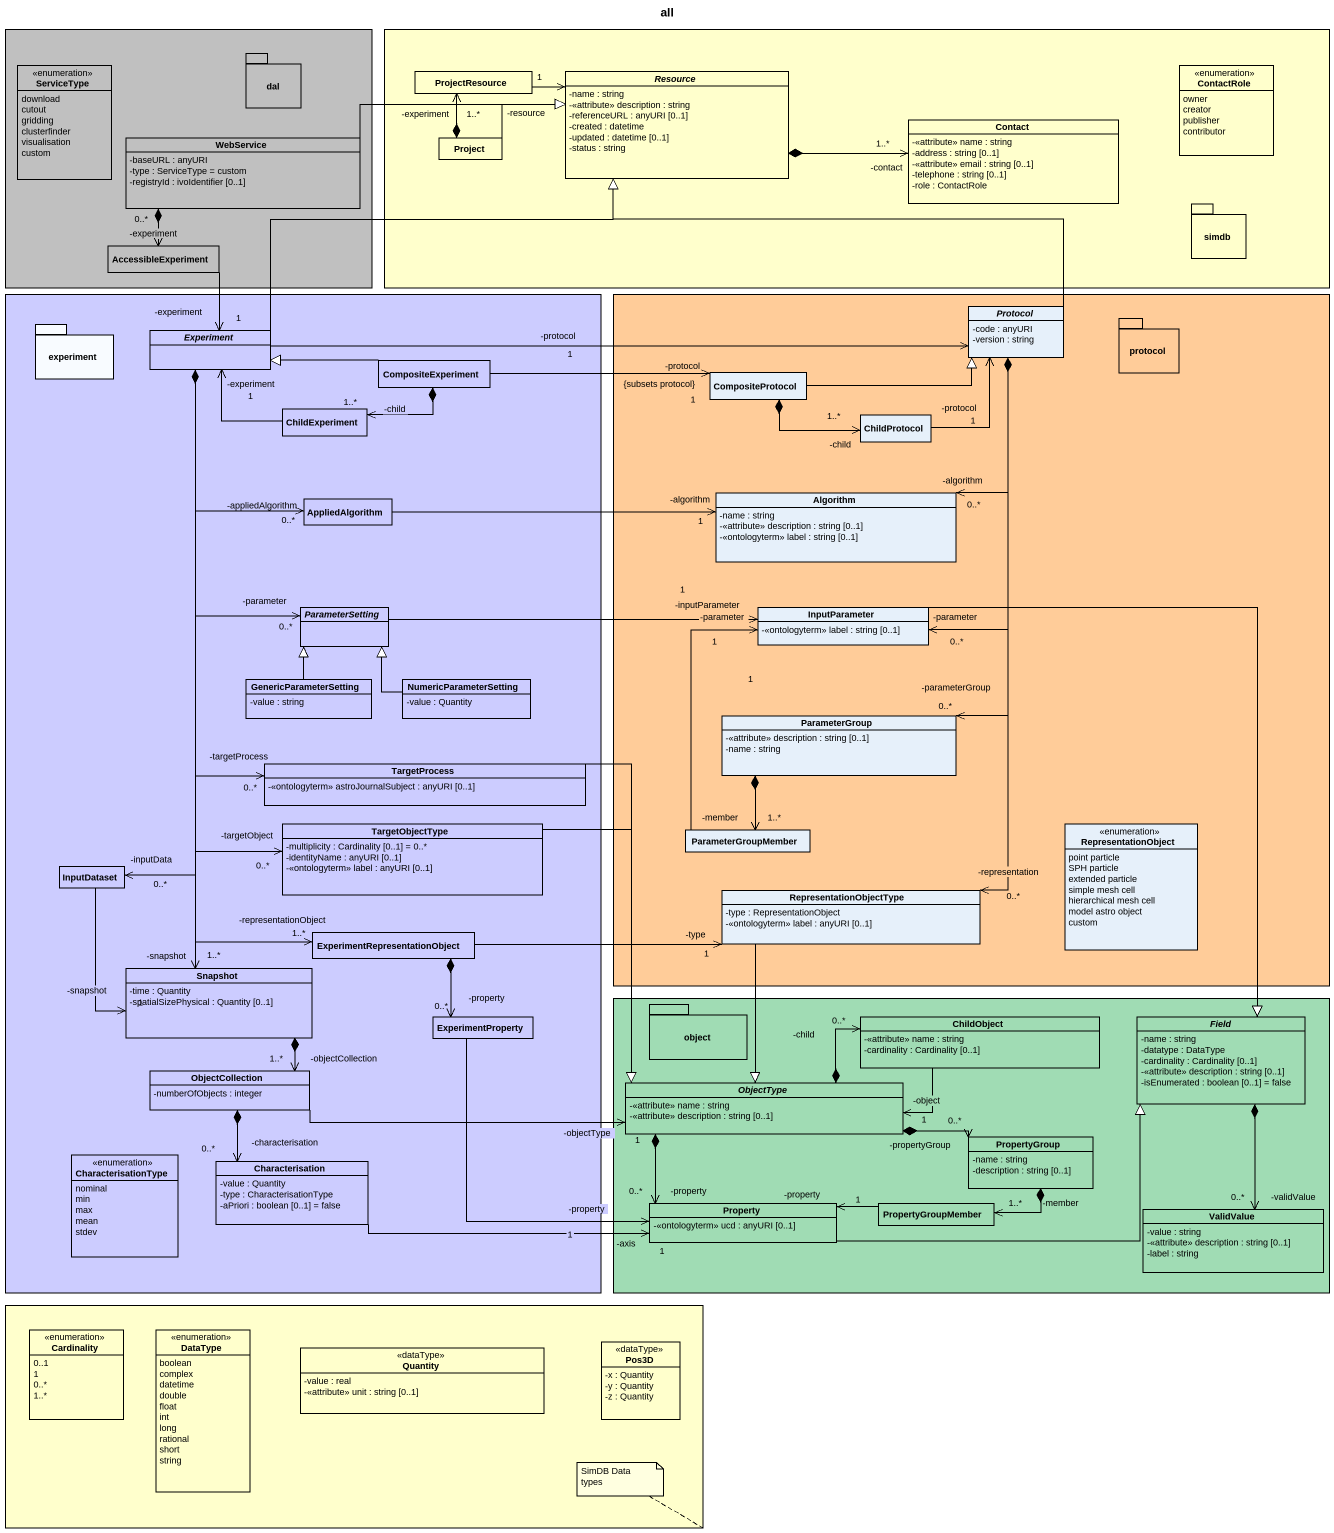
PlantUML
@startuml
title all
hide circle
hide empty members
skinparam classAttributeIconSize 0
rectangle " " as rectangle1 #C0C0C0 {
  enum ServiceType #C0C0C0 {
    download
    cutout
    gridding
    clusterfinder
    visualisation
    custom
  }
  package dal #C0C0C0 {
  }
  class WebService #C0C0C0 {
    -baseURL : anyURI
    -type : ServiceType = custom
    -registryId : ivoIdentifier [0..1]
  }
  class AccessibleExperiment #C0C0C0
}
rectangle " " as rectangle2 #FFFFCC {
  class ProjectResource #FFFFCC
  abstract class Resource #FFFFCC {
    -name : string
    -<<attribute>> description : string
    -referenceURL : anyURI [0..1]
    -created : datetime
    -updated : datetime [0..1]
    -status : string
  }
  enum ContactRole #FFFFCC {
    owner
    creator
    publisher
    contributor
  }
  class Project #FFFFCC
  class Contact #FFFFCC {
    -<<attribute>> name : string
    -address : string [0..1]
    -<<attribute>> email : string [0..1]
    -telephone : string [0..1]
    -role : ContactRole
  }
  package simdb #FFFFCC {
  }
}
rectangle " " as rectangle3 #CCCCFF {
  package experiment {
  }
  abstract class Experiment #CCCCFF
  class CompositeExperiment #CCCCFF
  class ChildExperiment #CCCCFF
  class AppliedAlgorithm #CCCCFF
  abstract class ParameterSetting #CCCCFF
  class GenericParameterSetting #CCCCFF {
    -value : string
  }
  class NumericParameterSetting #CCCCFF {
    -value : Quantity
  }
  class TargetProcess #CCCCFF {
    -<<ontologyterm>> astroJournalSubject : anyURI [0..1]
  }
  class TargetObjectType #CCCCFF {
    -multiplicity : Cardinality [0..1] = 0..*
    -identityName : anyURI [0..1]
    -<<ontologyterm>> label : anyURI [0..1]
  }
  class InputDataset #CCCCFF
  class "ExperimentRepresentationObject" as ExperimentRepresentationObje #CCCCFF
  class Snapshot #CCCCFF {
    -time : Quantity
    -spatialSizePhysical : Quantity [0..1]
  }
  class ExperimentProperty #CCCCFF
  class ObjectCollection #CCCCFF {
    -numberOfObjects : integer
  }
  enum CharacterisationType #CCCCFF {
    nominal
    min
    max
    mean
    stdev
  }
  class Characterisation #CCCCFF {
    -value : Quantity
    -type : CharacterisationType
    -aPriori : boolean [0..1] = false
  }
}
rectangle " " as rectangle4 #FFCC99 {
  abstract class "Protocol" as Protocol_ {
    -code : anyURI
    -version : string
  }
  package "protocol" as protocol_ #FFCC99 {
  }
  class CompositeProtocol
  class ChildProtocol
  class Algorithm {
    -name : string
    -<<attribute>> description : string [0..1]
    -<<ontologyterm>> label : string [0..1]
  }
  class InputParameter {
    -<<ontologyterm>> label : string [0..1]
  }
  class ParameterGroup {
    -<<attribute>> description : string [0..1]
    -name : string
  }
  class ParameterGroupMember
  enum RepresentationObject {
    point particle
    SPH particle
    extended particle
    simple mesh cell
    hierarchical mesh cell
    model astro object
    custom
  }
  class RepresentationObjectType {
    -type : RepresentationObject
    -<<ontologyterm>> label : anyURI [0..1]
  }
}
rectangle " " as rectangle5 #A0DCB4 {
  package "object" as object_ #A0DCB4 {
  }
  class ChildObject #A0DCB4 {
    -<<attribute>> name : string
    -cardinality : Cardinality [0..1]
  }
  abstract class Field #A0DCB4 {
    -name : string
    -datatype : DataType
    -cardinality : Cardinality [0..1]
    -<<attribute>> description : string [0..1]
    -isEnumerated : boolean [0..1] = false
  }
  abstract class ObjectType #A0DCB4 {
    -<<attribute>> name : string
    -<<attribute>> description : string [0..1]
  }
  class PropertyGroup #A0DCB4 {
    -name : string
    -description : string [0..1]
  }
  class Property #A0DCB4 {
    -<<ontologyterm>> ucd : anyURI [0..1]
  }
  class PropertyGroupMember #A0DCB4
  class ValidValue #A0DCB4 {
    -value : string
    -<<attribute>> description : string [0..1]
    -label : string
  }
}
rectangle " " as rectangle6 #FFFFCC {
  enum Cardinality #FFFFCC {
    0..1
    1
    0..*
    1..*
  }
  enum DataType #FFFFCC {
    boolean
    complex
    datetime
    double
    float
    int
    long
    rational
    short
    string
  }
  class Quantity <<dataType>> #FFFFCC {
    -value : real
    -<<attribute>> unit : string [0..1]
  }
  class Pos3D <<dataType>> #FFFFCC {
    -x : Quantity
    -y : Quantity
    -z : Quantity
  }
}
ProjectResource -right-> "-resource\n1" Resource
Resource *-right-> "-contact\n1..*" Contact
WebService -right-|> Resource
WebService *--> "-experiment\n0..*" AccessibleExperiment
Project *-up-> "-experiment\n1..*" ProjectResource
Project -right-|> Resource
AccessibleExperiment --> "-experiment\n1" Experiment
Protocol_ -up-|> Resource
Protocol_ *--> "-algorithm\n0..*" Algorithm
Protocol_ *--> "-parameter\n0..*" InputParameter
Protocol_ *--> "-parameterGroup\n0..*" ParameterGroup
Protocol_ *--> "-representation\n0..*" RepresentationObjectType
Experiment -right-|> Resource
Experiment -right-> "-protocol\n1" Protocol_
Experiment *--> "-appliedAlgorithm\n0..*" AppliedAlgorithm
Experiment *--> "-parameter\n0..*" ParameterSetting
Experiment *--> "-targetProcess\n0..*" TargetProcess
Experiment *--> "-targetObject\n0..*" TargetObjectType
Experiment *--> "-inputData\n0..*" InputDataset
Experiment *--> "-representationObject\n1..*" ExperimentRepresentationObje
Experiment *--> "-snapshot\n1..*" Snapshot
CompositeExperiment -left-|> Experiment
CompositeExperiment -right-> "-protocol\n1\n{subsets protocol}" CompositeProtocol
CompositeExperiment *-left-> "-child\n1..*" ChildExperiment
CompositeProtocol -right-|> Protocol_
CompositeProtocol *-right-> "-child\n1..*" ChildProtocol
ChildExperiment -up-> "-experiment\n1" Experiment
ChildProtocol -up-> "-protocol\n1" Protocol_
AppliedAlgorithm -right-> "-algorithm\n1" Algorithm
ParameterSetting "1" -right-> "-inputParameter\n1" InputParameter
InputParameter --|> Field
GenericParameterSetting -up-|> ParameterSetting
NumericParameterSetting -left-|> ParameterSetting
ParameterGroup *--> "-member\n1..*" ParameterGroupMember
TargetProcess --|> ObjectType
TargetObjectType --|> ObjectType
ParameterGroupMember -up-> "-parameter\n1" InputParameter
InputDataset --> "-snapshot\n1" Snapshot
RepresentationObjectType --|> ObjectType
ExperimentRepresentationObje -right-> "-type\n1" RepresentationObjectType
ExperimentRepresentationObje *--> "-property\n0..*" ExperimentProperty
Snapshot *--> "-objectCollection\n1..*" ObjectCollection
ExperimentProperty --> "-property\n1" Property
ChildObject -left-> "-object\n1" ObjectType
Field *--> "-validValue\n0..*" ValidValue
ObjectCollection -right-> "-objectType\n1" ObjectType
ObjectCollection *--> "-characterisation\n0..*" Characterisation
ObjectType *-right-> "-child\n0..*" ChildObject
ObjectType *-right-> "-propertyGroup\n0..*" PropertyGroup
ObjectType *--> "-property\n0..*" Property
PropertyGroup *-left-> "-member\n1..*" PropertyGroupMember
Characterisation -right-> "-axis\n1" Property
Property -right-|> Field
PropertyGroupMember -left-> "-property\n1" Property
note right of rectangle6 : SimDB Data types
@enduml
